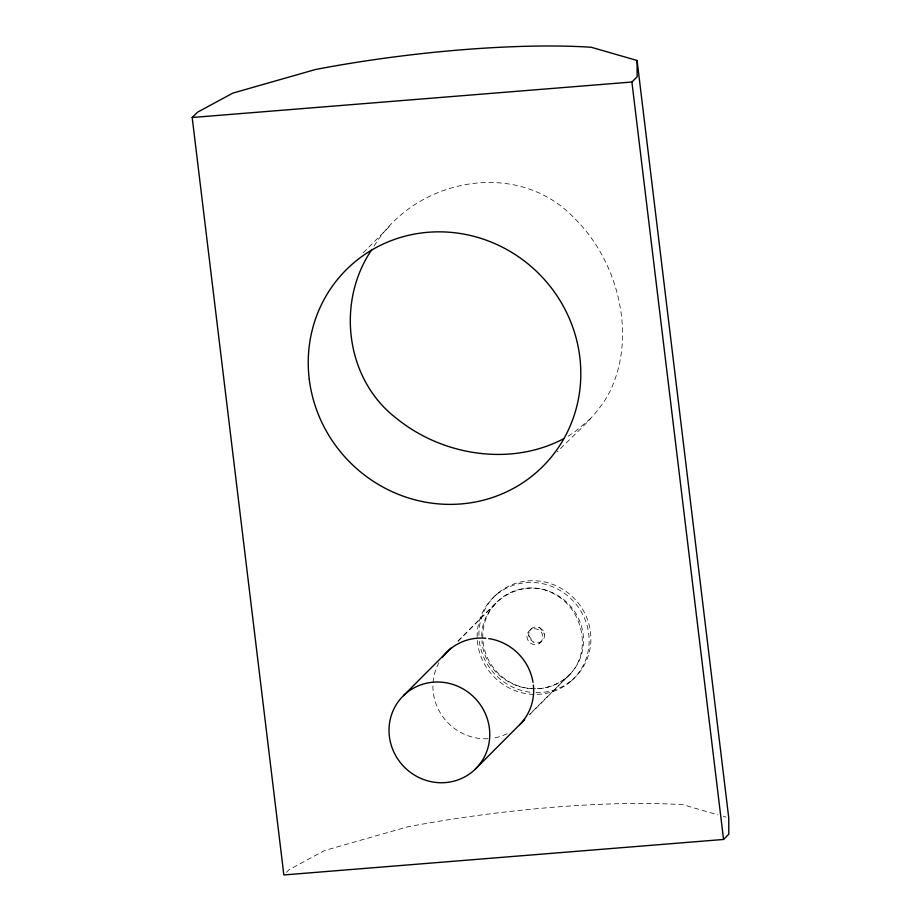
<?xml version="1.0" encoding="UTF-8"?>
<svg xmlns="http://www.w3.org/2000/svg" width="921" height="921" viewBox="0 0 921 921"><rect width="100%" height="100%" fill="white"/><g stroke="black" fill="none" stroke-linecap="round" stroke-linejoin="round"><path stroke-width="0.69" stroke-dasharray="4.61 3.45" d="M481.764 636.307C481.384 600.872 524.325 575.648 554.764 594.31C582.509 609.023 592.399 650.663 570.041 674.172L529.587 714.385M374.064 246.126C415.244 178.202 517.66 158.021 574.485 218.289C603.439 246.874 620.317 286.788 622.435 327.277C623.206 346.077 620.604 365.084 613.743 382.652C603.082 411.422 577.72 430.498 557.263 451.946M458.163 641.223L495.348 603.589M363.208 252.78L391.598 224.333M495.014 595.922L496.764 594.16M457.898 641.085L497.213 601.689M286.477 872.325L289.102 869.689L324.48 850.567L407.082 826.977A252.504 44.715 -6.9 0 1 682.887 804.712L717.954 814.82M530.105 630.102L531.854 628.352M539.694 643.249A8.139 7.817 44.9 0 0 538.025 629.469A8.139 7.817 44.9 0 0 526.973 637.309A8.139 7.817 44.9 0 0 539.694 643.249L541.444 641.488M529.759 714.569L569.074 675.162A51.392 49.343 44.9 0 0 545.762 590.211A51.392 49.343 44.9 0 0 484.607 649.904A51.392 49.343 44.9 0 0 569.074 675.162M571.285 680.941A57.114 54.834 44.9 0 0 549.584 585.618A57.114 54.834 44.9 0 0 478.575 648.718A57.114 54.834 44.9 0 0 571.285 680.941L573.035 679.18M590.718 418.41L574.347 432.248L567.278 436.692M570.041 674.172C560.647 684.119 546.786 689.242 533.213 688.701M532.004 688.724C506.642 687.63 482.984 666.482 481.959 640.613M723.353 816.374L726.047 817.157M539.775 627.708L543.033 630.39L544.576 634.281A8.139 7.817 44.9 0 1 533.524 642.133L530.266 639.45L528.723 635.559A8.139 7.817 44.9 0 1 539.775 627.708L544.576 634.281M528.723 635.559L533.524 642.133M507.068 733.726A51.392 49.343 44.9 0 1 492.182 738.297M487.934 738.7A51.392 49.343 44.9 0 1 441.078 714.178A51.392 49.343 44.9 0 1 439.259 662.141M478.92 635.306A57.114 54.834 44.9 0 1 535.078 580.748A57.114 54.834 44.9 0 1 590.879 640.222A57.114 54.834 44.9 0 1 532.534 692.465M529.943 692.189A57.114 54.834 44.9 0 1 479.012 637.896"/><path stroke-width="1.38" d="M371.877 249.545C335.969 301.835 345.363 379.567 396.663 418.479C442.333 455.642 510.637 466.717 563.571 438.753M192.19 117.497L197.439 112.247L232.817 93.113L315.419 69.524A252.504 44.715 -6.9 0 1 591.224 47.259L637.09 60.487L728.753 817.929L728.81 834.196L723.561 839.457L283.852 874.95L192.19 117.497L631.898 82.015L637.148 76.754L637.09 60.487M403.467 695.643L450.841 648.165M475.328 769.116A51.392 49.343 44.9 0 0 452.004 684.165A51.392 49.343 44.9 0 0 390.849 743.857A51.392 49.343 44.9 0 0 475.328 769.116L524.717 719.612M631.898 82.015L723.561 839.457M442.322 657.433A51.392 49.343 44.9 0 1 485.828 638.241M488.706 638.587A51.392 49.343 44.9 0 1 533.006 682.403M533.363 685.017A51.392 49.343 44.9 0 1 519.628 724.723M309.226 379.026A139.036 133.487 44.9 0 0 526.409 480.29A139.036 133.487 44.9 0 0 497.927 245.009A139.036 133.487 44.9 0 0 309.226 379.026"/></g></svg>
